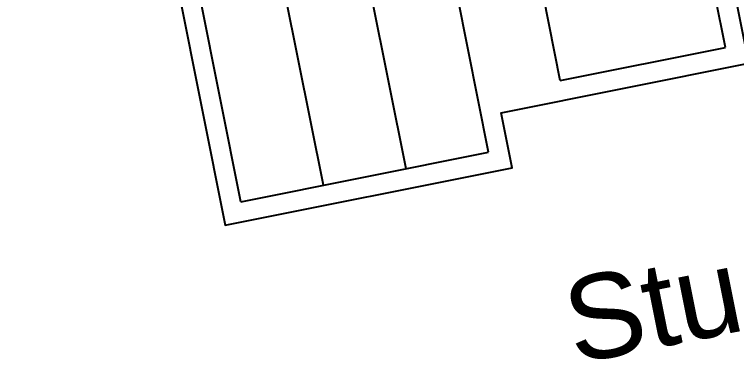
# Model space of a CAD drawing. Header units: inches. Extents: x 69201222 to 69203437, y 27664656 to 27666758.
# Drawn here: x 69201551 to 69202168, y 27664656 to 27664954 of the extents above; entities that cross this region are included whole.
import ezdxf

# ---------------------------------------------------------------- set-up
doc = ezdxf.new("R2010")
doc.units = ezdxf.units.IN
doc.header["$LTSCALE"] = 100
doc.header["$MEASUREMENT"] = 0
for name, color, linetype in [('A-GRID', 1, 'CONTINUOUS'), ('A-ROOF', 2, 'CONTINUOUS'), ('A-TTLB', 4, 'CONTINUOUS'), ('A-WALL', 5, 'CONTINUOUS')]:
    doc.layers.add(name, color=color, linetype=linetype)
doc.styles.add('CP_TITLE', font='arial.ttf', dxfattribs={"width": 0.85, "height": 0.125})

msp = doc.modelspace()

# ---------------------------------------------------------------- linework, layer by layer
at = {"layer": 'A-GRID'}
for p, q in [((69202017.23, 27664897.31), (69201669.21, 27666638.88)), ((69201885.43, 27664822.02), (69201528.01, 27666610.66)), ((69201885.43, 27664822.02), (69201528.01, 27666610.66)), ((69201814.82, 27664807.91), (69201518.54, 27666290.6)), ((69201956.03, 27664836.13), (69201730.29, 27665965.79)), ((69202158.44, 27664925.52), (69201965.62, 27665890.45)), ((69201744.22, 27664793.8), (69201706.6, 27664982.08)), ((69202017.23, 27664897.31), (69202158.44, 27664925.52)), ((69201744.22, 27664793.8), (69201956.03, 27664836.13))]:
    msp.add_line(p, q, dxfattribs=at)
at = {"layer": 'A-ROOF'}
msp.add_lwpolyline([(69201690.91, 27664973.85), (69201730.88, 27664773.8), (69201976.03, 27664822.79), (69201966.63, 27664869.86), (69202178.44, 27664912.19), (69201979.35, 27665908.49), (69201907.77, 27665894.18), (69201879.15, 27666037.38), (69201947.39, 27666139.71), (69202088.63, 27666167.93), (69202102.93, 27666096.35), (69202983.52, 27666272.31), (69202941.2, 27666484.13), (69203035.34, 27666502.94), (69202986.35, 27666748.09), (69202739.23, 27666698.71)], dxfattribs=at)
at = {"layer": 'A-WALL'}
msp.add_line((69201744.22, 27664793.8), (69201745.2, 27664794), dxfattribs=at)
msp.add_line((69201744.22, 27664793.8), (69201745.2, 27664794), dxfattribs=at)

# ---------------------------------------------------------------- texts
at = {"layer": 'A-TTLB', "style": 'CP_TITLE'}
msp.add_text('Student Services 1240 FLOOR3', height=72, rotation=11.30052, dxfattribs=at).set_placement((69202029.41, 27664654.85))

doc.saveas('drawing.dxf')
